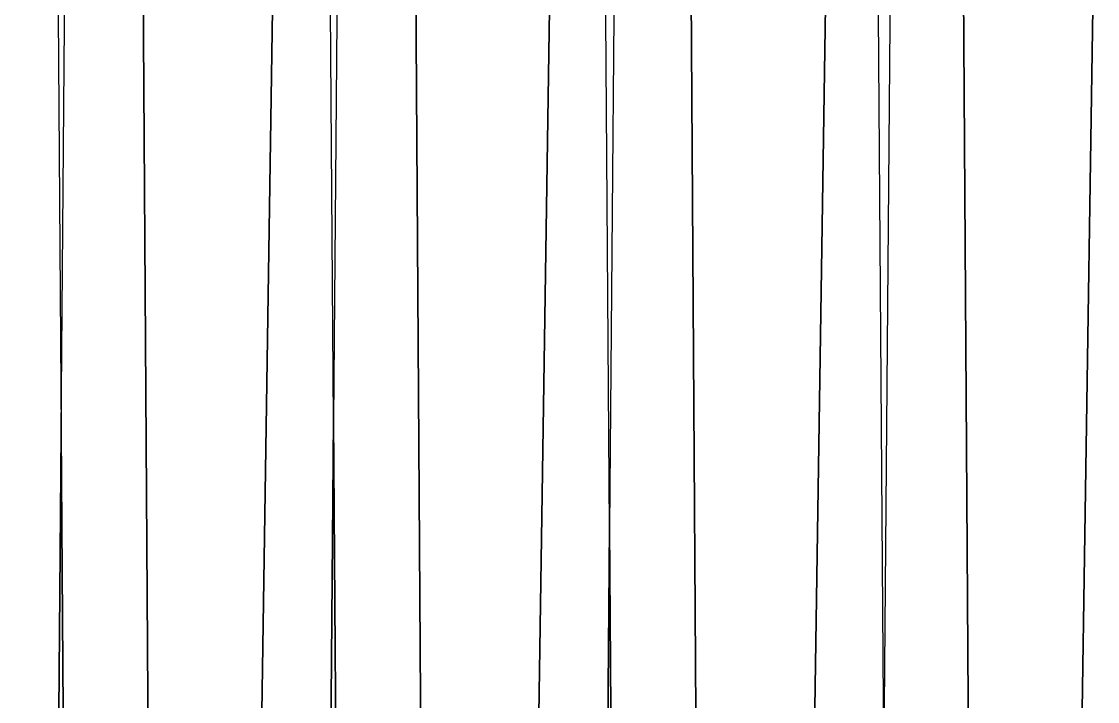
# Model space of a CAD drawing. Header units: millimetres. Extents: x 0 to 1881, y -1115 to 723.
# Drawn here: x 193 to 268.1, y -507.2 to -459.7 of the extents above; entities that cross this region are included whole.
import ezdxf

# ---------------------------------------------------------------- set-up
doc = ezdxf.new("R2010")
doc.units = ezdxf.units.MM
doc.layers.add('Blocks', color=7, linetype='Continuous')
doc.layers.add('Blocks$Inner', color=7, linetype='Continuous', lineweight=25, true_color=0x007f00)
doc.layers.add('Blocks$Outline', color=7, linetype='Continuous', lineweight=35, true_color=0xff3f3f)

# ---------------------------------------------------------------- blocks, each defined once
blk = doc.blocks.new('PK4 Lounge Chair Back')
at = {"layer": 'Blocks$Inner'}
for points in [[(253.792, 677.629), (253.183, 604.677), (252.65, 678.256)], [(215.208, 677.868), (214.788, 627.541), (214.419, 678.519)], [(220.009, 679.871), (220.07, 679.664), (220.14, 679.467), (220.217, 679.28), (220.301, 679.103), (220.392, 678.935), (222.333, 381.577), (222.476, 359.599)], [(194.966, 679.206), (195.028, 679.081), (195.093, 678.96), (195.162, 678.845), (195.235, 678.734), (195.311, 678.629), (195.39, 678.528), (195.766, 626.636), (196.193, 677.864), (196.083, 677.927)], [(201.363, 679.088), (203.304, 381.577)], [(235.321, 677.542), (235.483, 677.54), (235.646, 677.549), (235.81, 677.567), (235.973, 677.594), (235.81, 677.566), (235.646, 677.549), (235.483, 677.54), (235.321, 677.542), (235.16, 677.552), (234.999, 677.573), (234.841, 677.603), (234.684, 677.642), (234.531, 677.692), (234.049, 620.033), (233.627, 678.256), (233.731, 678.163), (233.837, 678.077), (233.946, 677.997), (234.058, 677.922), (234.172, 677.855), (234.058, 677.922), (233.946, 677.997), (233.837, 678.077)], [(240.153, 678.101), (240.241, 678.035), (240.331, 677.974), (240.422, 677.916), (240.515, 677.863), (240.422, 677.916), (240.331, 677.974), (240.241, 678.035), (240.153, 678.1), (240.068, 678.17), (239.984, 678.244), (239.903, 678.322), (239.823, 678.405), (239.746, 678.491), (239.672, 678.582), (239.6, 678.677), (241.539, 381.577)], [(258.489, 678.877), (258.555, 678.775), (258.623, 678.677), (258.695, 678.582), (258.769, 678.491), (258.846, 678.405), (258.925, 678.322), (258.846, 678.405), (258.769, 678.491), (258.695, 678.582), (258.623, 678.677), (260.561, 381.577), (263.71, 381.577), (263.38, 359.599), (260.705, 359.599), (261.452, 245.103), (258.098, 245.103)], [(210.86, 677.635), (207.295, 443.174), (206.467, 381.577)], [(230.193, 677.769), (226.612, 442.268), (225.796, 381.577), (222.333, 381.577)], [(239.679, 231.102), (239.668, 231.735), (239.136, 243.165), (238.998, 245.103), (242.429, 245.103), (241.682, 359.599), (241.539, 381.577), (245.05, 381.577), (245.884, 443.536), (249.446, 677.862), (249.279, 677.785), (249.111, 677.718), (248.941, 677.662), (248.769, 677.617), (248.597, 677.581)], [(263.71, 381.577), (264.545, 443.536), (268.104, 677.716), (267.945, 677.665), (267.785, 677.623), (267.945, 677.665), (268.104, 677.716)], [(220.618, 242.803), (220.454, 245.103), (216.75, 359.599), (216.716, 361.83), (216.582, 380.309), (216.573, 381.577), (214.788, 627.541), (213.093, 424.333), (212.38, 381.577), (212.359, 380.309), (212.147, 367.567), (212.014, 359.599), (210.614, 275.6), (211.408, 273.452), (212.283, 270.753), (213.151, 267.576), (213.928, 263.991)], [(202.447, 231.102), (201.895, 241.897), (201.658, 245.103), (197.714, 359.599), (197.693, 360.924), (197.559, 379.403), (197.544, 381.577), (195.766, 626.636), (194.07, 423.427), (193.373, 381.577), (193.006, 359.599)], [(235.779, 381.577), (231.711, 381.577), (232.409, 423.427), (234.049, 620.033), (235.779, 381.577), (235.789, 380.238), (235.92, 362.192), (235.959, 359.599)]]:
    blk.add_lwpolyline(points, dxfattribs=at)
at = {"layer": 'Blocks$Outline'}
for points in [[(203.304, 381.577), (201.363, 679.088), (201.427, 678.969)], [(222.333, 381.577), (220.392, 678.935)], [(241.539, 381.577), (239.6, 678.677)], [(263.71, 381.577), (260.561, 381.577), (258.623, 678.677)], [(210.86, 677.635), (207.295, 443.174), (206.467, 381.577)], [(230.193, 677.769), (226.612, 442.268), (225.796, 381.577), (222.333, 381.577)], [(248.597, 677.581), (248.769, 677.617), (248.941, 677.662), (249.111, 677.718), (249.279, 677.785), (249.446, 677.862), (245.884, 443.536), (245.05, 381.577), (241.539, 381.577)], [(267.785, 677.623), (267.945, 677.665), (268.104, 677.716), (264.545, 443.536), (263.71, 381.577)], [(212.38, 381.577), (213.093, 424.333), (214.788, 627.541), (216.573, 381.577)], [(193.373, 381.577), (194.07, 423.427), (195.766, 626.636), (197.544, 381.577)]]:
    blk.add_lwpolyline(points, dxfattribs=at)
blk.add_lwpolyline([(235.779, 381.577), (231.711, 381.577), (232.409, 423.427), (234.049, 620.033)], close=True, dxfattribs=at)

msp = doc.modelspace()

# ---------------------------------------------------------------- block references
at = {"layer": 'Blocks'}
msp.add_blockref('PK4 Lounge Chair Back', (0, -1115.029), dxfattribs=at)

doc.saveas('drawing.dxf')
